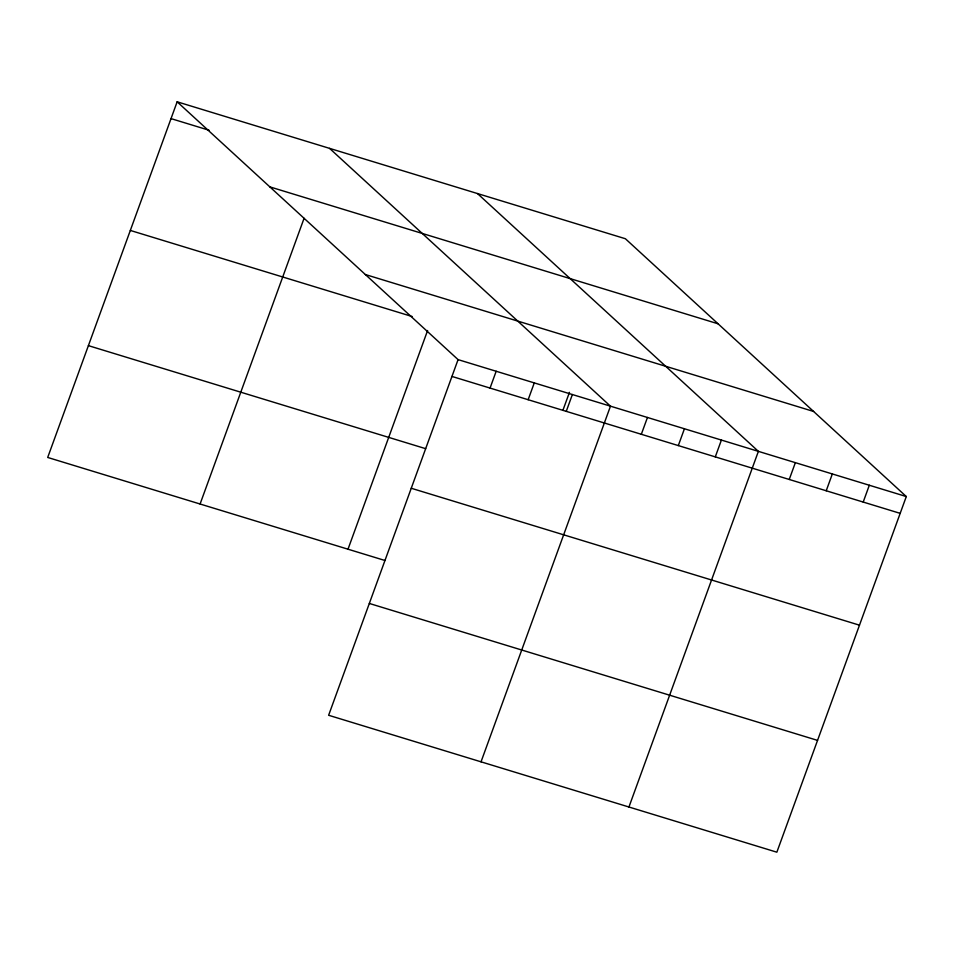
<?xml version="1.0" encoding="UTF-8"?>
<svg xmlns="http://www.w3.org/2000/svg" width="954" height="954" viewBox="0 0 954 954"><rect width="100%" height="100%" fill="white"/><g stroke="black" fill="none" stroke-linecap="round" stroke-linejoin="round"><path stroke-width="1.43" d="M177.146 101.804L458.075 359.622L328.629 715.273L776.854 852.196L906.3 496.545L625.371 238.727L177.146 101.804L47.7 457.455L384.987 560.499M200.09 504.01L304.087 218.287M348.007 549.194L427.607 330.501M490.058 388.075L496.175 371.261M528.158 399.714L534.276 382.9M562.884 410.387L569.455 392.344M566.259 411.353L572.376 394.539M481.031 761.829L610.477 406.177L329.547 148.359M641.326 434.285L647.456 417.47M678.306 445.59L684.435 428.763M715.285 456.883L721.415 440.056M628.936 807.012L758.382 451.361L477.453 193.543M789.244 479.468L795.362 462.654M826.224 490.773L832.341 473.947M863.203 502.066L869.321 485.24M171.028 118.618L209.129 130.257M269.851 186.877L718.076 323.8M365.37 274.537L813.595 411.46M130.328 230.439L412.152 316.525M458.075 359.622L906.3 496.545M451.957 376.436L900.182 513.359M88.4 345.646L425.687 448.678M411.257 488.257L859.482 625.18M369.329 603.453L817.554 740.387"/></g></svg>
